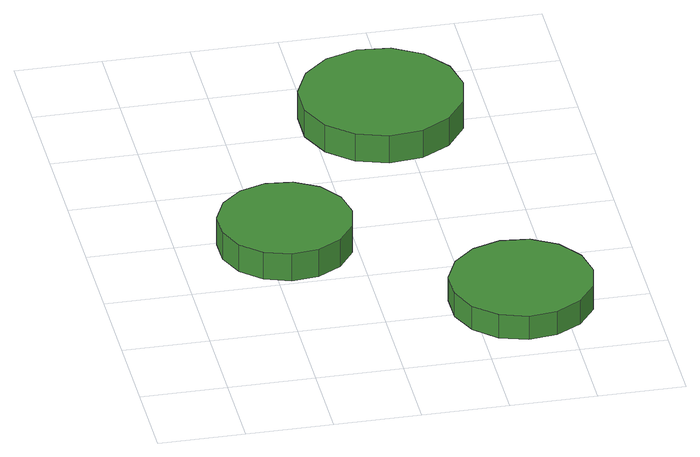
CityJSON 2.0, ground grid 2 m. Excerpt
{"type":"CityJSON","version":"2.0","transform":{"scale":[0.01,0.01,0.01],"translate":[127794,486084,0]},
"CityObjects":{
"tree1":{"type":"SolitaryVegetationObject","attributes":{"function":"something"},"geometry":[{"type":"MultiSurface","lod":"1","boundaries":[[[0,1,2,3,4,5,6,7,8,9,10,11,12,13,14]],[[15,16,17,18,19,20,21,22,23,24,25,26,27,28,29]],[[0,29,28,1]],[[1,28,27,2]],[[2,27,26,3]],[[3,26,25,4]],[[4,25,24,5]],[[5,24,23,6]],[[6,23,22,7]],[[7,22,21,8]],[[8,21,20,9]],[[9,20,19,10]],[[10,19,18,11]],[[11,18,17,12]],[[12,17,16,13]],[[13,16,15,14]],[[14,15,29,0]]]}]},
"tree2":{"type":"SolitaryVegetationObject","attributes":{"function":"something"},"geometry":[{"type":"MultiSurface","lod":"1","boundaries":[[[30,31,32,33,34,35,36,37,38,39,40,41,42,43,44]],[[45,46,47,48,49,50,51,52,53,54,55,56,57,58,59]],[[30,59,58,31]],[[31,58,57,32]],[[32,57,56,33]],[[33,56,55,34]],[[34,55,54,35]],[[35,54,53,36]],[[36,53,52,37]],[[37,52,51,38]],[[38,51,50,39]],[[39,50,49,40]],[[40,49,48,41]],[[41,48,47,42]],[[42,47,46,43]],[[43,46,45,44]],[[44,45,59,30]]]}]},
"tree3":{"type":"SolitaryVegetationObject","attributes":{"function":"something"},"geometry":[{"type":"MultiSurface","lod":"1","boundaries":[[[60,61,62,63,64,65,66,67,68,69,70,71,72,73,74]],[[75,76,77,78,79,80,81,82,83,84,85,86,87,88,89]],[[60,89,88,61]],[[61,88,87,62]],[[62,87,86,63]],[[63,86,85,64]],[[64,85,84,65]],[[65,84,83,66]],[[66,83,82,67]],[[67,82,81,68]],[[68,81,80,69]],[[69,80,79,70]],[[70,79,78,71]],[[71,78,77,72]],[[72,77,76,73]],[[73,76,75,74]],[[74,75,89,60]]]}]}
},
"vertices":[
[397,561,87],[384,623,87],[347,675,87],[292,706,87],[229,713,87],[168,693,87],[121,651,87],[95,593,87],[95,530,87],[121,472,87],[168,429,87],[229,410,87],[292,416,87],[347,448,87],[384,499,87],[384,499,17],[347,448,17],[292,416,17],[229,410,17],[168,429,17],[121,472,17],[95,530,17],[95,593,17],[121,651,17],[168,693,17],[229,713,17],[292,706,17],[347,675,17],[384,623,17],[397,561,17],
[876,225,78],[862,291,78],[822,346,78],[763,380,78],[696,387,78],[631,366,78],[581,321,78],[553,259,78],[553,191,78],[581,129,78],[631,83,78],[696,62,78],[763,70,78],[822,104,78],[862,158,78],[862,158,17],[822,104,17],[763,70,17],[696,62,17],[631,83,17],[581,129,17],[553,191,17],[553,259,17],[581,321,17],[631,366,17],[696,387,17],[763,380,17],[822,346,17],[862,291,17],[876,225,17],
[747,1038,87],[731,1114,87],[685,1176,87],[618,1215,87],[541,1223,87],[467,1199,87],[410,1148,87],[378,1077,87],[378,999,87],[410,928,87],[467,877,87],[541,853,87],[618,861,87],[685,900,87],[731,962,87],[731,962,16],[685,900,16],[618,861,16],[541,853,16],[467,877,16],[410,928,16],[378,999,16],[378,1077,16],[410,1148,16],[467,1199,16],[541,1223,16],[618,1215,16],[685,1176,16],[731,1114,16],[747,1038,16]
]}
